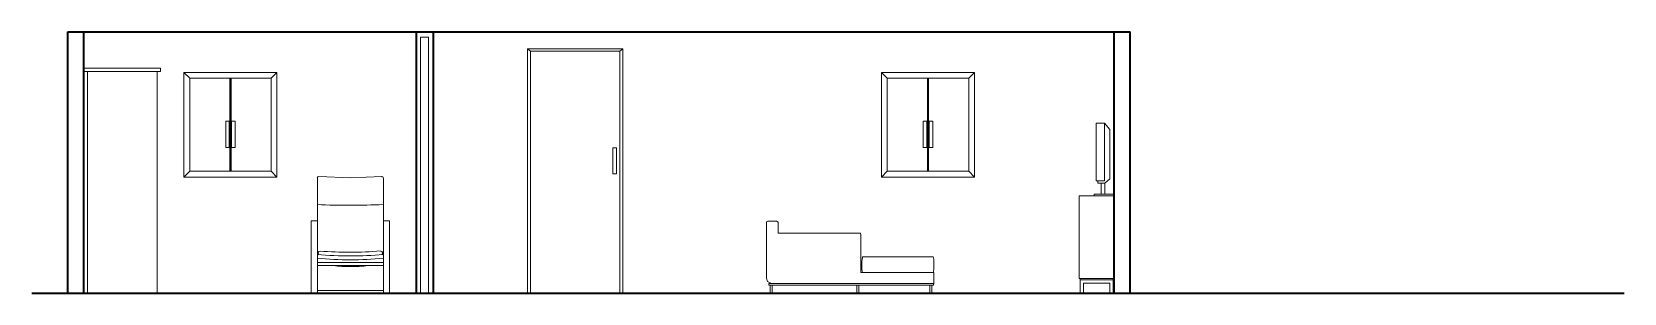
# Model space of a CAD drawing. Header units: inches. Extents: x 2013 to 15569, y -2551 to 2524.
# Drawn here: x 14200 to 15569, y 70 to 295 of the extents above; entities that cross this region are included whole.
import ezdxf

# ---------------------------------------------------------------- set-up
doc = ezdxf.new("R2010")
doc.units = ezdxf.units.IN
doc.header["$MEASUREMENT"] = 0
doc.layers.get('0').update_dxf_attribs({"color": 80, "lineweight": 13})
for name, color, linetype, lineweight in [('A-ELEV-PATT', 8, 'Continuous', 18), ('A-FURN', 8, 'Continuous', 18), ('A-WALL-FULL', 7, 'Continuous', 35), ('costruzioni', 2, 'Continuous', 35)]:
    doc.layers.add(name, color=color, linetype=linetype, lineweight=lineweight)

# ---------------------------------------------------------------- blocks, each defined once
blk = doc.blocks.new('divano lato')
for p, q in [((31.415, 8.832), (31.414, 8.736)), ((31.43, 8.84), (31.415, 8.832)), ((31.505, 8.84), (31.43, 8.84)), ((31.516, 8.834), (31.505, 8.84)), ((31.516, 8.349), (31.516, 8.834)), ((30.707, 8.736), (30.704, 8.723)), ((30.704, 8.723), (30.704, 8.397)), ((31.414, 8.736), (30.707, 8.736)), ((30.076, 8.492), (30.077, 8.511)), ((30.077, 8.511), (30.079, 8.525)), ((30.079, 8.525), (30.082, 8.531)), ((30.082, 8.531), (30.69, 8.531)), ((30.691, 8.527), (30.69, 8.531)), ((30.694, 8.511), (30.691, 8.527)), ((30.695, 8.49), (30.694, 8.511)), ((30.075, 8.469), (30.076, 8.492)), ((30.076, 8.446), (30.075, 8.469)), ((30.075, 8.397), (30.075, 8.296)), ((30.704, 8.397), (30.075, 8.397)), ((30.077, 8.425), (30.076, 8.446)), ((30.079, 8.408), (30.077, 8.425)), ((30.082, 8.397), (30.079, 8.408)), ((30.689, 8.397), (30.693, 8.409)), ((30.693, 8.409), (30.695, 8.424)), ((30.696, 8.467), (30.695, 8.49)), ((30.695, 8.444), (30.696, 8.467)), ((30.695, 8.424), (30.695, 8.444)), ((30.075, 8.296), (30.079, 8.296)), ((30.079, 8.292), (30.079, 8.299)), ((30.084, 8.304), (31.491, 8.304)), ((31.491, 8.288), (30.084, 8.288)), ((30.092, 8.219), (30.092, 8.288)), ((30.11, 8.219), (30.092, 8.219)), ((30.11, 8.288), (30.11, 8.219)), ((30.721, 8.219), (30.721, 8.288)), ((30.739, 8.219), (30.721, 8.219)), ((30.739, 8.288), (30.739, 8.219)), ((31.467, 8.219), (31.467, 8.288)), ((31.484, 8.219), (31.467, 8.219)), ((31.472, 8.303), (31.506, 8.32)), ((31.484, 8.288), (31.484, 8.219)), ((31.495, 8.299), (31.495, 8.292)), ((31.506, 8.32), (31.516, 8.349))]:
    blk.add_line(p, q)
for centre, start, end in [((30.084, 8.299), 90, 180), ((30.084, 8.292), 180, 270), ((31.491, 8.299), 360, 90), ((31.491, 8.292), 270, 0)]:
    blk.add_arc(centre, 0.00424, start, end)
blk = doc.blocks.new('poltrona frontale')
at = {"layer": 'A-FURN'}
for p, q in [((19.405, 1.59), (19.121, 1.59)), ((19.121, 1.569), (19.405, 1.569)), ((19.405, 1.59), (19.689, 1.59)), ((19.689, 1.569), (19.405, 1.569))]:
    blk.add_line(p, q, dxfattribs=at)
for points in [[(19.121, 1.819), (19.121, 2.561)], [(19.133, 2.571), (19.405, 2.56)], [(19.677, 2.571), (19.405, 2.56)], [(19.689, 1.819), (19.689, 2.561)]]:
    blk.add_lwpolyline(points, dxfattribs=at)
for points in [[(19.069, 2.19), (19.121, 2.19), (19.121, 1.568), (19.069, 1.568)], [(19.741, 2.19), (19.689, 2.19), (19.689, 1.568), (19.741, 1.568)], [(19.689, 1.833), (19.121, 1.833), (19.121, 1.805), (19.689, 1.805)]]:
    blk.add_lwpolyline(points, close=True, dxfattribs=at)
for centre, radius, start, end in [((19.134, 2.558), 0.0136, 84.7605, 167.239), ((19.675, 2.558), 0.0136, 12.761, 95.2395), ((19.4, 7.997), 5.673, 267.1838, 272.9169), ((19.145, 1.912), 0.0173, 91.5896, 233.4658), ((19.395, 5.108), 3.188, 265.491, 274.8472), ((19.663, 1.912), 0.0184, 309.0847, 84.7296), ((19.406, 5.471), 3.583, 265.4461, 269.9874), ((19.405, 4.481), 2.626, 263.7977, 276.2023), ((19.407, 3.028), 1.232, 263.0099, 276.9901), ((19.404, 5.471), 3.583, 270.0126, 274.5539)]:
    blk.add_arc(centre, radius, start, end, dxfattribs=at)

msp = doc.modelspace()

# ---------------------------------------------------------------- linework, layer by layer
at = {"layer": 'A-ELEV-PATT'}
for p, q in [((14625.841, 280.638), (14625.841, 70.28)), ((14625.841, 280.638), (14707.983, 280.638)), ((14628.432, 278.61), (14628.432, 70.28)), ((14628.432, 278.61), (14705.432, 278.61)), ((14705.432, 278.61), (14705.432, 70.28)), ((14707.983, 280.638), (14707.983, 70.28)), ((14369.432, 218.358), (14366.38, 218.358)), ((14366.38, 218.358), (14366.38, 195.789)), ((14369.432, 195.789), (14369.432, 218.358)), ((14371.432, 218.358), (14374.483, 218.358)), ((14371.432, 195.789), (14371.432, 218.358)), ((14374.483, 218.358), (14374.483, 195.789)), ((14969.432, 218.358), (14966.38, 218.358)), ((14966.38, 218.358), (14966.38, 195.789)), ((14969.432, 195.789), (14969.432, 218.358)), ((14971.432, 218.358), (14974.483, 218.358)), ((14971.432, 195.789), (14971.432, 218.358)), ((14974.483, 218.358), (14974.483, 195.789)), ((14702.438, 195.518), (14699.386, 195.518)), ((14699.386, 195.518), (14699.386, 172.949)), ((14702.438, 172.949), (14702.438, 195.518))]:
    msp.add_line(p, q, dxfattribs=at)
at = {"layer": 'A-FURN'}
for p, q in [((14540.865, 290.622), (14533.999, 290.622)), ((14533.999, 290.622), (14533.999, 70.28)), ((14540.865, 70.28), (14540.865, 290.622)), ((14628.432, 278.61), (14625.841, 280.638)), ((14705.432, 278.61), (14707.983, 280.638)), ((14310.318, 263.986), (14244.493, 263.986)), ((14244.493, 263.986), (14244.493, 261.26)), ((14244.493, 261.26), (14310.318, 261.26)), ((14247.403, 261.26), (14247.403, 70.28)), ((14307.403, 261.26), (14257.709, 261.26)), ((14307.403, 70.28), (14307.403, 261.26)), ((14310.318, 261.26), (14310.318, 263.986)), ((14410.432, 260.28), (14330.432, 260.28)), ((14330.432, 260.28), (14330.432, 170.28)), ((14335.432, 255.28), (14330.432, 260.28)), ((14405.432, 255.28), (14410.432, 260.28)), ((14410.432, 170.28), (14410.432, 260.28)), ((15010.432, 260.28), (14930.432, 260.28)), ((14930.432, 260.28), (14930.432, 170.28)), ((14935.432, 255.28), (14930.432, 260.28)), ((15005.432, 255.28), (15010.432, 260.28)), ((15010.432, 170.28), (15010.432, 260.28)), ((14335.432, 175.28), (14335.432, 255.28)), ((14335.432, 255.28), (14405.432, 255.28)), ((14370.432, 255.28), (14369.932, 255.28)), ((14369.932, 255.28), (14369.932, 175.28)), ((14370.432, 255.28), (14370.432, 175.28)), ((14370.932, 255.28), (14370.432, 255.28)), ((14370.932, 255.28), (14370.932, 175.28)), ((14405.432, 255.28), (14405.432, 175.28)), ((14935.432, 175.28), (14935.432, 255.28)), ((14935.432, 255.28), (15005.432, 255.28)), ((14970.432, 255.28), (14969.932, 255.28)), ((14969.932, 255.28), (14969.932, 175.28)), ((14970.432, 255.28), (14970.432, 175.28)), ((14970.932, 255.28), (14970.432, 255.28)), ((14970.932, 255.28), (14970.932, 175.28)), ((15005.432, 255.28), (15005.432, 175.28)), ((15122.345, 216.585), (15126.8, 211.189)), ((15126.8, 211.189), (15126.8, 168.643)), ((14369.432, 195.789), (14366.38, 195.789)), ((14371.432, 195.789), (14374.483, 195.789)), ((14966.38, 195.789), (14969.432, 195.789)), ((14971.432, 195.789), (14974.483, 195.789)), ((14330.432, 170.28), (14335.432, 175.28)), ((14330.432, 170.28), (14410.432, 170.28)), ((14330.432, 170.28), (14335.432, 170.28)), ((14405.432, 175.28), (14335.432, 175.28)), ((14410.432, 170.28), (14405.432, 175.28)), ((14702.438, 172.949), (14699.386, 172.949)), ((14930.432, 170.28), (14935.432, 175.28)), ((14930.432, 170.28), (15010.432, 170.28)), ((15005.432, 175.28), (14935.432, 175.28)), ((15010.432, 170.28), (15005.432, 175.28)), ((15119.515, 164.924), (15119.515, 155.471)), ((15122.551, 164.924), (15122.551, 155.471)), ((15100.489, 82.961), (15100.489, 154.027)), ((15100.489, 154.027), (15130.432, 154.027)), ((15130.432, 154.027), (15130.432, 82.961)), ((15130.432, 82.961), (15100.489, 82.961)), ((15101.389, 70.281), (15101.389, 82.961)), ((15129.612, 81.833), (15129.612, 82.961)), ((14247.403, 70.28), (14307.403, 70.28)), ((15104.072, 70.281), (15101.389, 70.281)), ((15129.612, 81.833), (15101.397, 81.833)), ((15104.072, 78.805), (15104.072, 70.281)), ((15126.942, 78.804), (15104.072, 78.804)), ((15126.942, 70.285), (15126.942, 78.804)), ((15129.612, 70.28), (15126.942, 70.285)), ((15129.612, 81.833), (15129.612, 70.28))]:
    msp.add_line(p, q, dxfattribs=at)
msp.add_lwpolyline([(15115.14, 216.585), (15122.345, 216.585), (15122.345, 167.025), (15115.14, 167.025)], close=True, dxfattribs=at)
for points in [[(15116.48, 167.025), (15116.48, 164.924), (15122.551, 164.924), (15126.8, 168.643)], [(15122.551, 155.471), (15130.432, 155.471), (15130.432, 154.027), (15113.302, 154.027), (15113.302, 155.471), (15122.551, 155.471)]]:
    msp.add_lwpolyline(points, dxfattribs=at)
at = {"layer": 'A-WALL-FULL'}
for p, q in [((14230.432, 70.28), (14230.432, 295.28)), ((14230.432, 295.28), (15144.432, 295.28)), ((14244.432, 70.28), (14244.432, 295.28)), ((14530.432, 70.28), (14530.432, 295.28)), ((14544.932, 70.28), (14544.932, 295.28)), ((15130.432, 70.28), (15130.432, 295.28)), ((15144.432, 70.28), (15144.432, 295.28)), ((14199.575, 70.28), (15569.25, 70.28))]:
    msp.add_line(p, q, dxfattribs=at)

# ---------------------------------------------------------------- block references
at = {"layer": 'A-FURN', "xscale": -100.0000000000064, "yscale": 100.0000000000064, "zscale": 100.0000000000064}
msp.add_blockref('divano lato', (17983.067, -751.657), dxfattribs=at)
at = {"layer": 'costruzioni', "xscale": 100.0000000000064, "yscale": 100.0000000000064, "zscale": 100.0000000000064}
msp.add_blockref('poltrona frontale', (12533.055, -86.489), dxfattribs=at)

doc.saveas('drawing.dxf')
